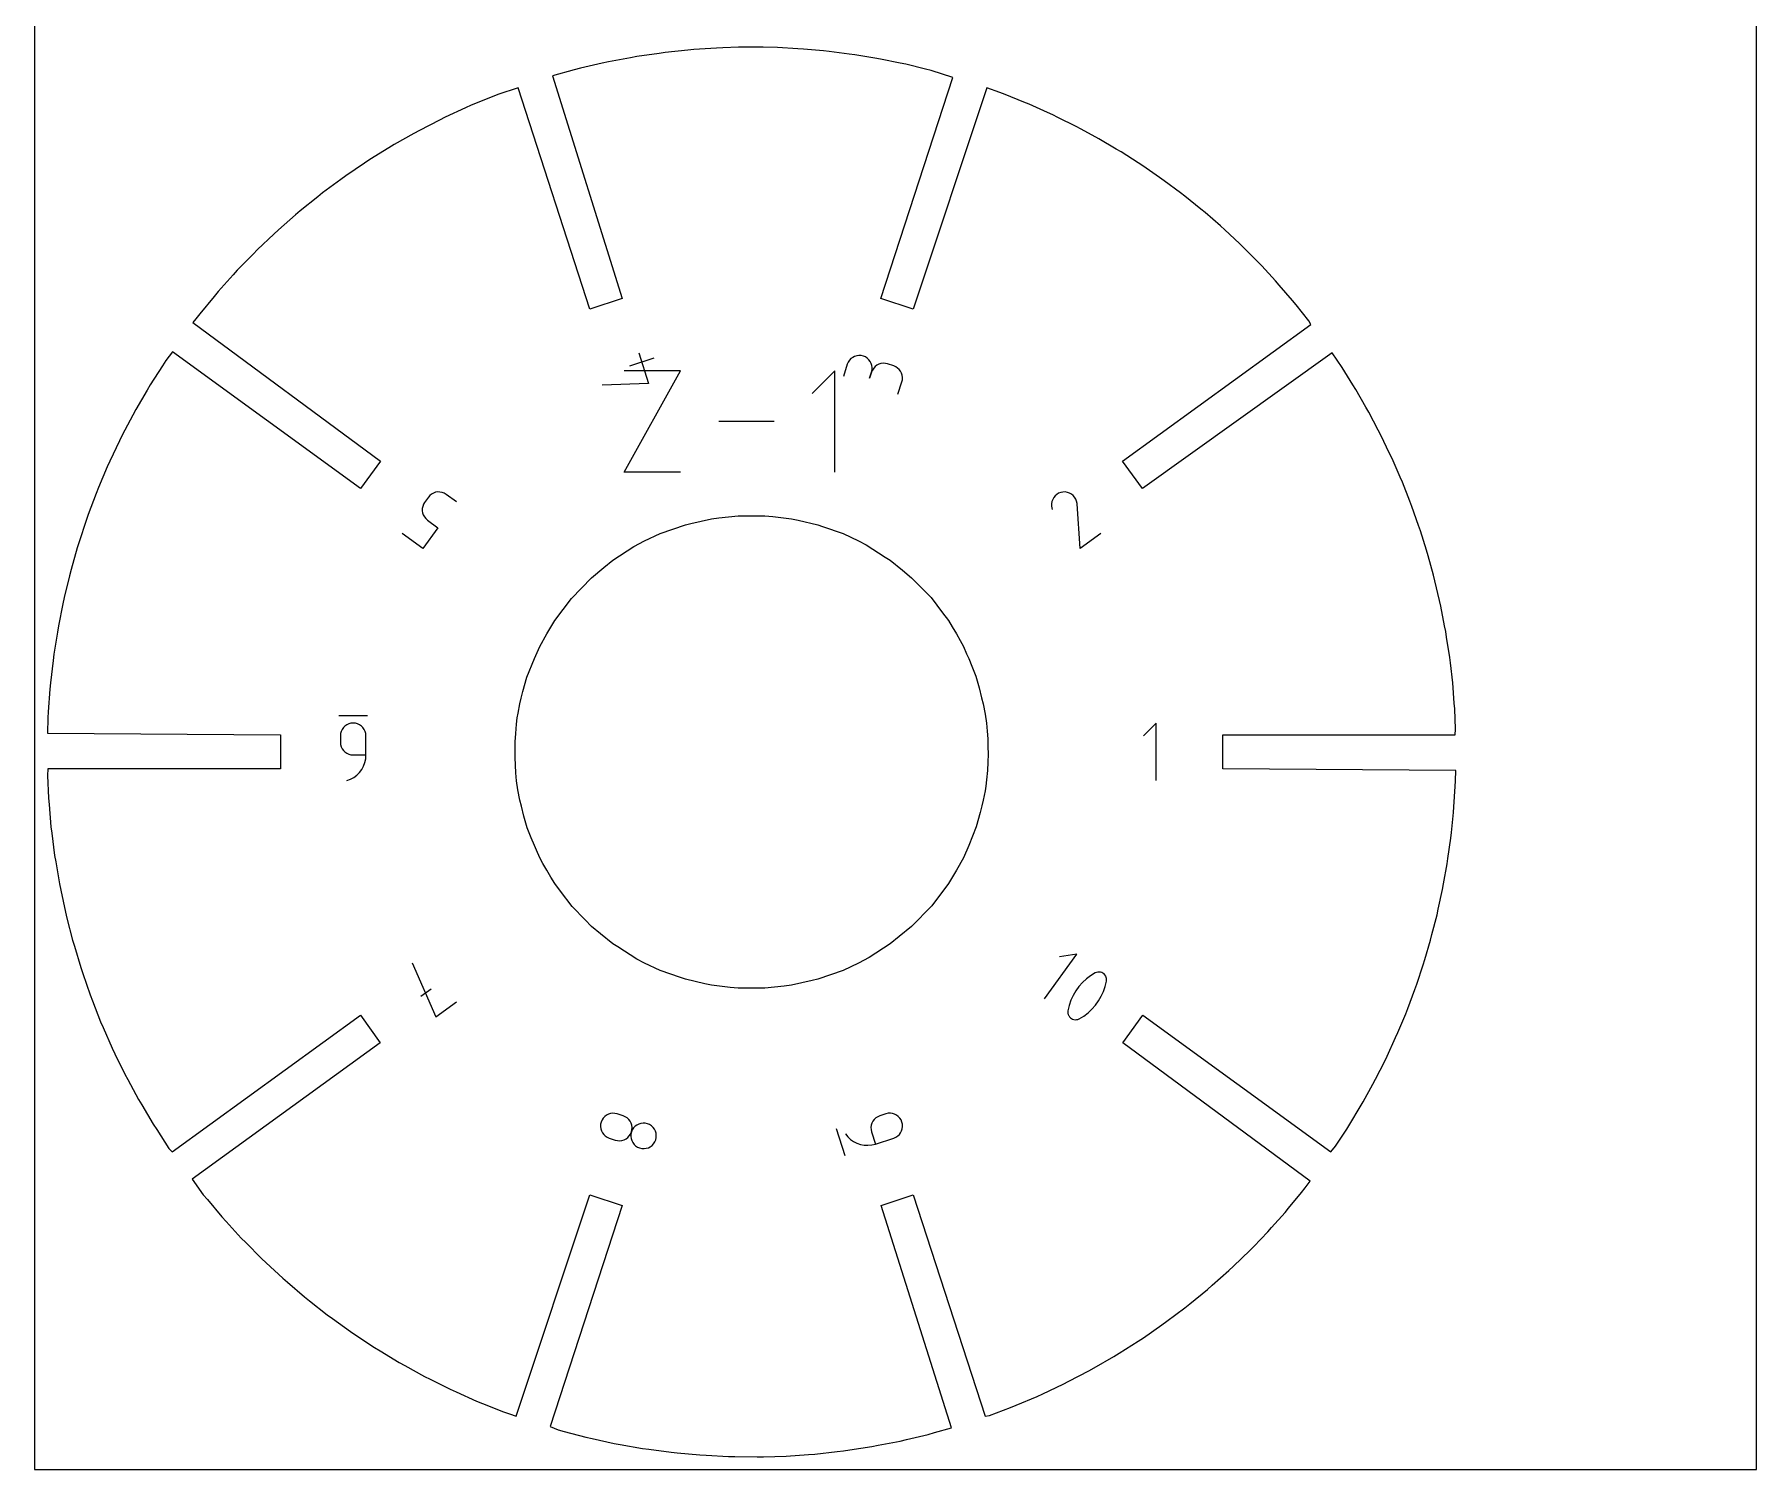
# Model space of a CAD drawing. Extents: x 0 to 8.5, y 0 to 30.
# Drawn here: x 0 to 8.5, y 0 to 7.08 of the extents above; entities that cross this region are included whole.
import ezdxf

# ---------------------------------------------------------------- set-up
doc = ezdxf.new("R2010")
doc.units = 0

msp = doc.modelspace()

# ---------------------------------------------------------------- linework, layer by layer
at = {"layer": 'annotation', "color": 1}
for p, q in [((3.057431, 5.482883), (2.937676, 5.443972)), ((2.982904, 5.508284), (3.03155, 5.358565)), ((4.012019, 5.452823), (3.992564, 5.392946)), ((4.016485, 5.463278), (4.012019, 5.452823)), ((4.022563, 5.472507), (4.016485, 5.463278)), ((4.030028, 5.480395), (4.022563, 5.472507)), ((4.038652, 5.486831), (4.030028, 5.480395)), ((4.048211, 5.491702), (4.038652, 5.486831)), ((4.058479, 5.494894), (4.048211, 5.491702)), ((4.069228, 5.496295), (4.058479, 5.494894)), ((4.080233, 5.495793), (4.069228, 5.496295)), ((4.091268, 5.493273), (4.080233, 5.495793)), ((4.101726, 5.488809), (4.091268, 5.493273)), ((4.091268, 5.493273), (4.091268, 5.493273)), ((4.110964, 5.482734), (4.101726, 5.488809)), ((4.118867, 5.475273), (4.110964, 5.482734)), ((4.125317, 5.466649), (4.118867, 5.475273)), ((4.130202, 5.457085), (4.125317, 5.466649)), ((4.133405, 5.446806), (4.130202, 5.457085)), ((4.134812, 5.436035), (4.133405, 5.446806)), ((4.149783, 5.441484), (4.142318, 5.433596)), ((4.158408, 5.44792), (4.149783, 5.441484)), ((4.167967, 5.452791), (4.158408, 5.44792)), ((4.178234, 5.455983), (4.167967, 5.452791)), ((4.188983, 5.457385), (4.178234, 5.455983)), ((4.199988, 5.456882), (4.188983, 5.457385)), ((4.211023, 5.454362), (4.199988, 5.456882)), ((4.241004, 5.444621), (4.211023, 5.454362)), ((4.211023, 5.454362), (4.211023, 5.454362)), ((4.251417, 5.440172), (4.241004, 5.444621)), ((4.260618, 5.434109), (4.251417, 5.440172)), ((3.03155, 5.358565), (2.802424, 5.350223)), ((2.91139, 4.919643), (3.189454, 5.420433)), ((3.189454, 5.420433), (2.91139, 5.420433)), ((3.950218, 5.420433), (3.838886, 5.30907)), ((3.950218, 4.919643), (3.950218, 5.420433)), ((4.131774, 5.413912), (4.122033, 5.383931)), ((4.122033, 5.383931), (4.131774, 5.413912)), ((4.131774, 5.413912), (4.134307, 5.424996)), ((4.13624, 5.424367), (4.131774, 5.413912)), ((4.131774, 5.413912), (4.131774, 5.413912)), ((4.134307, 5.424996), (4.134812, 5.436035)), ((4.142318, 5.433596), (4.13624, 5.424367)), ((4.268491, 5.426657), (4.260618, 5.434109)), ((4.261886, 5.305438), (4.281341, 5.365315)), ((4.274921, 5.41804), (4.268491, 5.426657)), ((4.27979, 5.408481), (4.274921, 5.41804)), ((4.282982, 5.398205), (4.27979, 5.408481)), ((4.281341, 5.365315), (4.283874, 5.376398)), ((4.281341, 5.365315), (4.281341, 5.365315)), ((4.284383, 5.387436), (4.282982, 5.398205)), ((4.283874, 5.376398), (4.284383, 5.387436)), ((3.651121, 5.170038), (3.377297, 5.170038)), ((3.189454, 4.919643), (2.91139, 4.919643)), ((1.920186, 4.761689), (1.916297, 4.751354)), ((1.926018, 4.771444), (1.920186, 4.761689)), ((1.944453, 4.796818), (1.926018, 4.771444)), ((1.926018, 4.771444), (1.926018, 4.771444)), ((1.951932, 4.805383), (1.944453, 4.796818)), ((1.960569, 4.812286), (1.951932, 4.805383)), ((1.970114, 4.817489), (1.960569, 4.812286)), ((1.980316, 4.820951), (1.970114, 4.817489)), ((1.990925, 4.822634), (1.980316, 4.820951)), ((2.001691, 4.8225), (1.990925, 4.822634)), ((2.012366, 4.82051), (2.001691, 4.8225)), ((2.022697, 4.816624), (2.012366, 4.82051)), ((2.032436, 4.810804), (2.022697, 4.816624)), ((2.083371, 4.773798), (2.032436, 4.810804)), ((2.032436, 4.810804), (2.032436, 4.810804)), ((5.022313, 4.77541), (5.02051, 4.7645)), ((5.02051, 4.7645), (5.02067, 4.753116)), ((5.025924, 4.785656), (5.022313, 4.77541)), ((5.031184, 4.795046), (5.025924, 4.785656)), ((5.037936, 4.80339), (5.031184, 4.795046)), ((5.046024, 4.810497), (5.037936, 4.80339)), ((5.055291, 4.816176), (5.046024, 4.810497)), ((5.065579, 4.820235), (5.055291, 4.816176)), ((5.076731, 4.822483), (5.065579, 4.820235)), ((5.088076, 4.822606), (5.076731, 4.822483)), ((5.076731, 4.822483), (5.076731, 4.822483)), ((5.098968, 4.820775), (5.088076, 4.822606)), ((5.109207, 4.817145), (5.098968, 4.820775)), ((5.118597, 4.811871), (5.109207, 4.817145)), ((5.126939, 4.805108), (5.118597, 4.811871)), ((5.134036, 4.797011), (5.126939, 4.805108)), ((5.139691, 4.787735), (5.134036, 4.797011)), ((5.143705, 4.777435), (5.139691, 4.787735)), ((5.145881, 4.766266), (5.143705, 4.777435)), ((5.145918, 4.766015), (5.145881, 4.766266)), ((5.145881, 4.766266), (5.145881, 4.766266)), ((5.145948, 4.765773), (5.145918, 4.766015)), ((5.145972, 4.76554), (5.145948, 4.765773)), ((5.145989, 4.765313), (5.145972, 4.76554)), ((5.146001, 4.76509), (5.145989, 4.765313)), ((5.145989, 4.764212), (5.146, 4.764433)), ((5.161957, 4.544283), (5.145989, 4.764212)), ((5.145989, 4.764212), (5.145989, 4.764212)), ((5.146, 4.764433), (5.146006, 4.764652)), ((5.146006, 4.76487), (5.146001, 4.76509)), ((5.146006, 4.764652), (5.146006, 4.76487)), ((1.91431, 4.740688), (1.914183, 4.729937)), ((1.914183, 4.729937), (1.915874, 4.719349)), ((1.916297, 4.751354), (1.91431, 4.740688)), ((1.915874, 4.719349), (1.919343, 4.709171)), ((1.919343, 4.709171), (1.924548, 4.699652)), ((1.924548, 4.699652), (1.931447, 4.691037)), ((1.931447, 4.691037), (1.939999, 4.683575)), ((1.939999, 4.683575), (1.990933, 4.646568)), ((5.02067, 4.753116), (5.023304, 4.735426)), ((1.916722, 4.544425), (1.814852, 4.618438)), ((1.990933, 4.646568), (1.916722, 4.544425)), ((5.263827, 4.618296), (5.161957, 4.544283)), ((1.644145, 3.71788), (1.502385, 3.71788)), ((1.525141, 3.660013), (1.518932, 3.651216)), ((1.532727, 3.667611), (1.525141, 3.660013)), ((1.541514, 3.673831), (1.532727, 3.667611)), ((1.551323, 3.678495), (1.541514, 3.673831)), ((1.561978, 3.681424), (1.551323, 3.678495)), ((1.573301, 3.68244), (1.561978, 3.681424)), ((1.584601, 3.681424), (1.573301, 3.68244)), ((1.573301, 3.68244), (1.573301, 3.68244)), ((1.595243, 3.678495), (1.584601, 3.681424)), ((1.605049, 3.673831), (1.595243, 3.678495)), ((1.613838, 3.667611), (1.605049, 3.673831)), ((1.621432, 3.660013), (1.613838, 3.667611)), ((1.62765, 3.651216), (1.621432, 3.660013)), ((5.537177, 3.68244), (5.474147, 3.619392)), ((5.537177, 3.39892), (5.537177, 3.68244)), ((1.511356, 3.630736), (1.510342, 3.61941)), ((1.510342, 3.61941), (1.510342, 3.588046)), ((1.510342, 3.588046), (1.510342, 3.588046)), ((1.510342, 3.588046), (1.511356, 3.576726)), ((1.514278, 3.641397), (1.511356, 3.630736)), ((1.511356, 3.576726), (1.514278, 3.566079)), ((1.518932, 3.651216), (1.514278, 3.641397)), ((1.632314, 3.641397), (1.62765, 3.651216)), ((1.635244, 3.630736), (1.632314, 3.641397)), ((1.63626, 3.61941), (1.635244, 3.630736)), ((1.63626, 3.525176), (1.63626, 3.61941)), ((1.63626, 3.61941), (1.63626, 3.61941)), ((1.514278, 3.566079), (1.518932, 3.556282)), ((1.518932, 3.556282), (1.525141, 3.547509)), ((1.525141, 3.547509), (1.532727, 3.539938)), ((1.532727, 3.539938), (1.541514, 3.533743)), ((1.541514, 3.533743), (1.551323, 3.529101)), ((1.551323, 3.529101), (1.561978, 3.526186)), ((1.561978, 3.526186), (1.573301, 3.525176)), ((1.573301, 3.525176), (1.63626, 3.525176)), ((1.624223, 3.470166), (1.630797, 3.4876)), ((1.630797, 3.4876), (1.634866, 3.506012)), ((1.634866, 3.506012), (1.63626, 3.525176)), ((1.541688, 3.39892), (1.559724, 3.405682)), ((1.559724, 3.405682), (1.576275, 3.414794)), ((1.576275, 3.414794), (1.59117, 3.426027)), ((1.59117, 3.426027), (1.60424, 3.439152)), ((1.60424, 3.439152), (1.615314, 3.453941)), ((1.615314, 3.453941), (1.624223, 3.470166)), ((1.541688, 3.39892), (1.541688, 3.39892)), ((1.865166, 2.499477), (1.980822, 2.233056)), ((4.984628, 2.322116), (5.144948, 2.542778)), ((5.144948, 2.542778), (5.060241, 2.529349)), ((5.155163, 2.382803), (5.139746, 2.361584)), ((5.172631, 2.402399), (5.155163, 2.382803)), ((5.192032, 2.420209), (5.172631, 2.402399)), ((5.213247, 2.436068), (5.192032, 2.420209)), ((5.236158, 2.449814), (5.213247, 2.436068)), ((5.242448, 2.452481), (5.236158, 2.449814)), ((5.236158, 2.449814), (5.236158, 2.449814)), ((5.248931, 2.453938), (5.242448, 2.452481)), ((5.25546, 2.454232), (5.248931, 2.453938)), ((5.261891, 2.453409), (5.25546, 2.454232)), ((5.268076, 2.451515), (5.261891, 2.453409)), ((5.273871, 2.448596), (5.268076, 2.451515)), ((5.279128, 2.444699), (5.273871, 2.448596)), ((5.27684, 2.358504), (5.285358, 2.383635)), ((5.283703, 2.439871), (5.279128, 2.444699)), ((5.287449, 2.434156), (5.283703, 2.439871)), ((5.285358, 2.383635), (5.29134, 2.409742)), ((5.288672, 2.431679), (5.287449, 2.434156)), ((5.287449, 2.434156), (5.287449, 2.434156)), ((5.289704, 2.429105), (5.288672, 2.431679)), ((5.29054, 2.42645), (5.289704, 2.429105)), ((5.29118, 2.423732), (5.29054, 2.42645)), ((5.29162, 2.420965), (5.29118, 2.423732)), ((5.29134, 2.409742), (5.291721, 2.412539)), ((5.29134, 2.409742), (5.29134, 2.409742)), ((5.291858, 2.418167), (5.29162, 2.420965)), ((5.291721, 2.412539), (5.291893, 2.415353)), ((5.291893, 2.415353), (5.291858, 2.418167)), ((1.906611, 2.335199), (1.957603, 2.372247)), ((1.980822, 2.233056), (2.082821, 2.307163)), ((5.11554, 2.314926), (5.106988, 2.289815)), ((5.126499, 2.338904), (5.11554, 2.314926)), ((5.139746, 2.361584), (5.126499, 2.338904)), ((5.23725, 2.290608), (5.252667, 2.311827)), ((5.252667, 2.311827), (5.265903, 2.334514)), ((5.265903, 2.334514), (5.27684, 2.358504)), ((5.100581, 2.260943), (5.100407, 2.258145)), ((5.100407, 2.258145), (5.10044, 2.25535)), ((5.10044, 2.25535), (5.100678, 2.252567)), ((5.100962, 2.263733), (5.100581, 2.260943)), ((5.100678, 2.252567), (5.101122, 2.249805)), ((5.106988, 2.289815), (5.100962, 2.263733)), ((5.100962, 2.263733), (5.100962, 2.263733)), ((5.101122, 2.249805), (5.10177, 2.247073)), ((5.10177, 2.247073), (5.10262, 2.244382)), ((5.10262, 2.244382), (5.103673, 2.241741)), ((5.103673, 2.241741), (5.104928, 2.239159)), ((5.104928, 2.239159), (5.104928, 2.239159)), ((5.104928, 2.239159), (5.108663, 2.233516)), ((5.108663, 2.233516), (5.113231, 2.228742)), ((5.113231, 2.228742), (5.118484, 2.224885)), ((5.118484, 2.224885), (5.124274, 2.221993)), ((5.124274, 2.221993), (5.130455, 2.220112)), ((5.130455, 2.220112), (5.13688, 2.219292)), ((5.13688, 2.219292), (5.143401, 2.219578)), ((5.143401, 2.219578), (5.149872, 2.221019)), ((5.149872, 2.221019), (5.156145, 2.223662)), ((5.156145, 2.223662), (5.179099, 2.237382)), ((5.156145, 2.223662), (5.156145, 2.223662)), ((5.179099, 2.237382), (5.200348, 2.253222)), ((5.200348, 2.253222), (5.21977, 2.271018)), ((5.21977, 2.271018), (5.23725, 2.290608)), ((2.794404, 1.703213), (2.793887, 1.692191)), ((2.796935, 1.714272), (2.794404, 1.703213)), ((2.801388, 1.724707), (2.796935, 1.714272)), ((2.796935, 1.714272), (2.796935, 1.714272)), ((2.807448, 1.733928), (2.801388, 1.724707)), ((2.814894, 1.741819), (2.807448, 1.733928)), ((2.823501, 1.748263), (2.814894, 1.741819)), ((2.833049, 1.753145), (2.823501, 1.748263)), ((2.843313, 1.756349), (2.833049, 1.753145)), ((2.854072, 1.757757), (2.843313, 1.756349)), ((2.865103, 1.757253), (2.854072, 1.757757)), ((2.876183, 1.754722), (2.865103, 1.757253)), ((2.876183, 1.754722), (2.876183, 1.754722)), ((2.906012, 1.74503), (2.876183, 1.754722)), ((2.916465, 1.740565), (2.906012, 1.74503)), ((2.925698, 1.734486), (2.916465, 1.740565)), ((2.933594, 1.727019), (2.925698, 1.734486)), ((2.940041, 1.718388), (2.933594, 1.727019)), ((2.944922, 1.708819), (2.940041, 1.718388)), ((2.948124, 1.698538), (2.944922, 1.708819)), ((2.982714, 1.704516), (2.973139, 1.699643)), ((2.993006, 1.707711), (2.982714, 1.704516)), ((3.003787, 1.709111), (2.993006, 1.707711)), ((3.014834, 1.708603), (3.003787, 1.709111)), ((3.02592, 1.706069), (3.014834, 1.708603)), ((3.036327, 1.701619), (3.02592, 1.706069)), ((3.02592, 1.706069), (3.02592, 1.706069)), ((3.045524, 1.695552), (3.036327, 1.701619)), ((4.133545, 1.708921), (4.130345, 1.69864)), ((4.138424, 1.718491), (4.133545, 1.708921)), ((4.14487, 1.727124), (4.138424, 1.718491)), ((4.152767, 1.734593), (4.14487, 1.727124)), ((4.162001, 1.740674), (4.152767, 1.734593)), ((4.172458, 1.745141), (4.162001, 1.740674)), ((4.202439, 1.754882), (4.172458, 1.745141)), ((4.172458, 1.745141), (4.172458, 1.745141)), ((4.213525, 1.757416), (4.202439, 1.754882)), ((4.224572, 1.757924), (4.213525, 1.757416)), ((4.235353, 1.756523), (4.224572, 1.757924)), ((4.245645, 1.753329), (4.235353, 1.756523)), ((4.25522, 1.748456), (4.245645, 1.753329)), ((4.263854, 1.74202), (4.25522, 1.748456)), ((4.271322, 1.734136), (4.263854, 1.74202)), ((4.277398, 1.72492), (4.271322, 1.734136)), ((4.281857, 1.714488), (4.277398, 1.72492)), ((4.284389, 1.703404), (4.281857, 1.714488)), ((4.281857, 1.714488), (4.281857, 1.714488)), ((4.284894, 1.692365), (4.284389, 1.703404)), ((2.793887, 1.692191), (2.795272, 1.681431)), ((2.795272, 1.681431), (2.798448, 1.671157)), ((2.798448, 1.671157), (2.803302, 1.661596)), ((2.803302, 1.661596), (2.809724, 1.652971)), ((2.809724, 1.652971), (2.8176, 1.645508)), ((2.8176, 1.645508), (2.826821, 1.639431)), ((2.826821, 1.639431), (2.837273, 1.634966)), ((2.837273, 1.634966), (2.867102, 1.625274)), ((2.867102, 1.625274), (2.867102, 1.625274)), ((2.867102, 1.625274), (2.878187, 1.622741)), ((2.878187, 1.622741), (2.889231, 1.622231)), ((2.889231, 1.622231), (2.90001, 1.623631)), ((2.90001, 1.623631), (2.910298, 1.626825)), ((2.910298, 1.626825), (2.91987, 1.631697)), ((2.91987, 1.631697), (2.928502, 1.638133)), ((2.928502, 1.638133), (2.935967, 1.646019)), ((2.935967, 1.646019), (2.942043, 1.655237)), ((2.942043, 1.655237), (2.946502, 1.665675)), ((2.943977, 1.654614), (2.943476, 1.643586)), ((2.943476, 1.643586), (2.944883, 1.632819)), ((2.946502, 1.665675), (2.943977, 1.654614)), ((2.944883, 1.632819), (2.948086, 1.622537)), ((2.946502, 1.665675), (2.949029, 1.67674)), ((2.950961, 1.676107), (2.946502, 1.665675)), ((2.946502, 1.665675), (2.946502, 1.665675)), ((2.946502, 1.665675), (2.946502, 1.665675)), ((2.948086, 1.622537), (2.952968, 1.612966)), ((2.949531, 1.68777), (2.948124, 1.698538)), ((2.949029, 1.67674), (2.949531, 1.68777)), ((2.957037, 1.685323), (2.950961, 1.676107)), ((2.964505, 1.693207), (2.957037, 1.685323)), ((2.973139, 1.699643), (2.964505, 1.693207)), ((3.053395, 1.688093), (3.045524, 1.695552)), ((3.059822, 1.679468), (3.053395, 1.688093)), ((3.055722, 1.607108), (3.061797, 1.616327)), ((3.064691, 1.669904), (3.059822, 1.679468)), ((3.061797, 1.616327), (3.066257, 1.626764)), ((3.067885, 1.659625), (3.064691, 1.669904)), ((3.066257, 1.626764), (3.068784, 1.637829)), ((3.066257, 1.626764), (3.066257, 1.626764)), ((3.069288, 1.648858), (3.067885, 1.659625)), ((3.068784, 1.637829), (3.069288, 1.648858)), ((3.956621, 1.683284), (4.000427, 1.548462)), ((4.002477, 1.656839), (4.002477, 1.656839)), ((4.002477, 1.656839), (4.014422, 1.641789)), ((4.014422, 1.641789), (4.028154, 1.628875)), ((4.028154, 1.628875), (4.0434, 1.618187)), ((4.0434, 1.618187), (4.059889, 1.609816)), ((4.130345, 1.69864), (4.12894, 1.687873)), ((4.12894, 1.687873), (4.129443, 1.676847)), ((4.129443, 1.676847), (4.131968, 1.665786)), ((4.131968, 1.665786), (4.151424, 1.605908)), ((4.151424, 1.605908), (4.24135, 1.635127)), ((4.24135, 1.635127), (4.251809, 1.639591)), ((4.24135, 1.635127), (4.24135, 1.635127)), ((4.251809, 1.639591), (4.261047, 1.645666)), ((4.261047, 1.645666), (4.268949, 1.653127)), ((4.268949, 1.653127), (4.2754, 1.661751)), ((4.2754, 1.661751), (4.280285, 1.671315)), ((4.280285, 1.671315), (4.283488, 1.681594)), ((4.283488, 1.681594), (4.284894, 1.692365)), ((2.952968, 1.612966), (2.959416, 1.604333)), ((2.959416, 1.604333), (2.967315, 1.596862)), ((2.967315, 1.596862), (2.976551, 1.590781)), ((2.976551, 1.590781), (2.987009, 1.586314)), ((2.987009, 1.586314), (2.987009, 1.586314)), ((2.987009, 1.586314), (2.998044, 1.583797)), ((2.998044, 1.583797), (3.009051, 1.583299)), ((3.009051, 1.583299), (3.019803, 1.584708)), ((3.019803, 1.584708), (3.030072, 1.587907)), ((3.030072, 1.587907), (3.039633, 1.592784)), ((3.039633, 1.592784), (3.048259, 1.599222)), ((3.048259, 1.599222), (3.055722, 1.607108)), ((4.059889, 1.609816), (4.077347, 1.603853)), ((4.077347, 1.603853), (4.095502, 1.60039)), ((4.095502, 1.60039), (4.114081, 1.599518)), ((4.114081, 1.599518), (4.132813, 1.601327)), ((4.132813, 1.601327), (4.151424, 1.605908))]:
    msp.add_line(p, q, dxfattribs=at)
at = {"layer": 'boundary', "color": 5}
for p, q in [((2.972983, 6.970739), (2.942274, 6.965022)), ((3.082848, 6.986577), (2.972983, 6.970739)), ((3.113765, 6.991034), (3.082848, 6.986577)), ((3.224186, 7.002366), (3.113765, 6.991034)), ((3.255259, 7.005555), (3.224186, 7.002366)), ((3.366051, 7.012362), (3.255259, 7.005555)), ((3.397228, 7.014277), (3.366051, 7.012362)), ((3.475645, 7.016452), (3.397228, 7.014277)), ((3.539436, 7.017224), (3.475645, 7.016452)), ((3.59685, 7.0167), (3.539436, 7.017224)), ((3.667429, 7.014829), (3.59685, 7.0167)), ((3.767179, 7.009315), (3.667429, 7.014829)), ((3.795249, 7.007764), (3.767179, 7.009315)), ((3.894729, 6.998582), (3.795249, 7.007764)), ((3.922722, 6.995998), (3.894729, 6.998582)), ((4.021797, 6.983161), (3.922722, 6.995998)), ((4.049676, 6.979548), (4.021797, 6.983161)), ((4.148211, 6.963073), (4.049676, 6.979548)), ((2.664358, 6.904765), (2.557257, 6.875597)), ((2.694496, 6.912972), (2.664358, 6.904765)), ((2.8027, 6.937736), (2.694496, 6.912972)), ((2.833149, 6.944704), (2.8027, 6.937736)), ((2.942274, 6.965022), (2.833149, 6.944704)), ((4.175939, 6.958437), (4.148211, 6.963073)), ((4.2738, 6.938346), (4.175939, 6.958437)), ((4.301339, 6.932692), (4.2738, 6.938346)), ((4.398394, 6.909013), (4.301339, 6.932692)), ((4.425706, 6.90235), (4.398394, 6.909013)), ((4.532707, 6.86819), (4.425706, 6.90235)), ((2.387229, 6.816273), (2.287936, 6.784175)), ((2.741771, 5.725105), (2.387229, 6.816273)), ((2.557257, 6.875597), (2.900787, 5.776773)), ((4.178092, 5.776796), (4.532707, 6.86819)), ((4.701168, 6.816917), (4.337108, 5.725128)), ((4.764524, 6.793808), (4.701168, 6.816917)), ((2.127906, 6.717274), (2.026987, 6.671049)), ((2.156305, 6.730281), (2.127906, 6.717274)), ((2.259029, 6.77234), (2.156305, 6.730281)), ((2.287936, 6.784175), (2.259029, 6.77234)), ((4.790935, 6.784175), (4.764524, 6.793808)), ((4.883466, 6.746511), (4.790935, 6.784175)), ((4.909504, 6.735912), (4.883466, 6.746511)), ((5.000586, 6.694868), (4.909504, 6.735912)), ((1.999144, 6.656891), (1.9002, 6.606579)), ((2.026987, 6.671049), (1.999144, 6.656891)), ((5.026216, 6.683318), (5.000586, 6.694868)), ((5.051466, 6.670801), (5.026216, 6.683318)), ((5.14121, 6.62631), (5.051466, 6.670801)), ((1.872959, 6.591294), (1.776156, 6.536977)), ((1.9002, 6.606579), (1.872959, 6.591294)), ((5.16586, 6.612938), (5.14121, 6.62631)), ((5.25344, 6.565426), (5.16586, 6.612938)), ((5.339443, 6.514593), (5.25344, 6.565426)), ((1.655061, 6.462361), (1.629161, 6.444901)), ((1.749563, 6.520591), (1.655061, 6.462361)), ((1.776156, 6.536977), (1.749563, 6.520591)), ((5.363644, 6.500288), (5.339443, 6.514593)), ((5.447718, 6.446324), (5.363644, 6.500288)), ((1.53712, 6.382855), (1.511955, 6.364351)), ((1.629161, 6.444901), (1.53712, 6.382855)), ((5.471376, 6.431138), (5.447718, 6.446324)), ((5.553406, 6.374116), (5.471376, 6.431138)), ((1.422528, 6.298593), (1.398141, 6.279074)), ((1.511955, 6.364351), (1.422528, 6.298593)), ((5.57649, 6.358069), (5.553406, 6.374116)), ((5.656365, 6.298066), (5.57649, 6.358069)), ((5.678843, 6.281181), (5.656365, 6.298066)), ((1.311478, 6.209714), (1.287909, 6.189215)), ((1.398141, 6.279074), (1.311478, 6.209714)), ((5.756456, 6.218279), (5.678843, 6.281181)), ((5.778296, 6.200578), (5.756456, 6.218279)), ((1.287909, 6.189215), (1.204156, 6.116369)), ((5.853541, 6.134862), (5.778296, 6.200578)), ((5.874715, 6.116369), (5.853541, 6.134862)), ((1.181445, 6.094923), (1.100741, 6.018713)), ((1.204156, 6.116369), (1.181445, 6.094923)), ((5.947491, 6.047927), (5.874715, 6.116369)), ((5.96797, 6.028668), (5.947491, 6.047927)), ((1.078926, 5.996356), (1.001405, 5.916909)), ((1.100741, 6.018713), (1.078926, 5.996356)), ((6.038177, 5.957594), (5.96797, 6.028668)), ((6.057933, 5.937594), (6.038177, 5.957594)), ((0.980523, 5.893679), (0.906317, 5.811129)), ((1.001405, 5.916909), (0.980523, 5.893679)), ((6.125477, 5.863984), (6.057933, 5.937594)), ((0.886402, 5.787064), (0.815633, 5.701548)), ((0.906317, 5.811129), (0.886402, 5.787064)), ((6.144483, 5.84327), (6.125477, 5.863984)), ((6.209272, 5.767224), (6.144483, 5.84327)), ((0.815633, 5.701548), (0.79672, 5.676689)), ((2.900787, 5.776773), (2.741771, 5.725105)), ((4.337108, 5.725128), (4.178092, 5.776796)), ((6.227503, 5.745825), (6.209272, 5.767224)), ((6.289448, 5.667446), (6.227503, 5.745825)), ((0.79672, 5.676689), (0.782499, 5.657999)), ((0.782499, 5.657999), (1.707461, 4.975023)), ((5.371217, 4.974882), (6.299206, 5.649106)), ((6.299206, 5.649106), (6.289448, 5.667446)), ((0.631263, 5.445404), (0.571495, 5.351868)), ((0.648082, 5.471725), (0.631263, 5.445404)), ((0.681651, 5.513647), (0.648082, 5.471725)), ((1.609183, 4.839755), (0.681651, 5.513647)), ((6.405248, 5.508528), (5.469495, 4.839615)), ((6.454279, 5.436098), (6.405248, 5.508528)), ((6.507208, 5.351369), (6.454279, 5.436098)), ((0.555766, 5.324881), (0.499873, 5.228979)), ((0.571495, 5.351868), (0.555766, 5.324881)), ((6.522102, 5.327526), (6.507208, 5.351369)), ((6.571876, 5.240906), (6.522102, 5.327526)), ((0.485261, 5.201371), (0.433336, 5.103264)), ((0.499873, 5.228979), (0.485261, 5.201371)), ((6.585883, 5.216531), (6.571876, 5.240906)), ((6.632435, 5.128138), (6.585883, 5.216531)), ((0.433336, 5.103264), (0.419866, 5.075082)), ((6.645535, 5.103264), (6.632435, 5.128138)), ((6.688802, 5.013217), (6.645535, 5.103264)), ((0.419866, 5.075082), (0.371997, 4.974933)), ((0.35969, 4.946223), (0.315956, 4.8442)), ((0.371997, 4.974933), (0.35969, 4.946223)), ((1.707461, 4.975023), (1.609183, 4.839755)), ((5.469495, 4.839615), (5.371217, 4.974882)), ((6.700977, 4.987877), (6.688802, 5.013217)), ((6.740901, 4.896299), (6.700977, 4.987877)), ((6.752135, 4.870528), (6.740901, 4.896299)), ((6.788661, 4.777543), (6.752135, 4.870528)), ((0.304834, 4.815012), (0.265309, 4.711286)), ((0.315956, 4.8442), (0.304834, 4.815012)), ((6.798939, 4.751376), (6.788661, 4.777543)), ((0.25539, 4.681667), (0.22014, 4.576411)), ((0.265309, 4.711286), (0.25539, 4.681667)), ((6.832018, 4.657109), (6.798939, 4.751376)), ((6.841326, 4.630582), (6.832018, 4.657109)), ((6.870912, 4.535161), (6.841326, 4.630582)), ((0.21144, 4.546411), (0.180524, 4.439802)), ((0.22014, 4.576411), (0.21144, 4.546411)), ((6.879238, 4.508309), (6.870912, 4.535161)), ((6.905292, 4.411864), (6.879238, 4.508309)), ((0.180524, 4.439802), (0.173058, 4.409472)), ((0.173058, 4.409472), (0.146528, 4.301688)), ((6.912623, 4.384724), (6.905292, 4.411864)), ((6.93511, 4.287385), (6.912623, 4.384724)), ((0.140309, 4.271077), (0.118209, 4.162298)), ((0.146528, 4.301688), (0.140309, 4.271077)), ((6.941437, 4.259994), (6.93511, 4.287385)), ((6.960326, 4.161893), (6.941437, 4.259994)), ((0.113246, 4.131459), (0.095613, 4.021867)), ((0.118209, 4.162298), (0.113246, 4.131459)), ((6.965641, 4.134288), (6.960326, 4.161893)), ((6.969965, 4.106298), (6.965641, 4.134288)), ((6.985336, 4.006782), (6.969965, 4.106298)), ((0.095613, 4.021867), (0.091916, 3.990851)), ((6.988578, 3.979067), (6.985336, 4.006782)), ((0.091916, 3.990851), (0.078779, 3.88063)), ((7.000092, 3.88063), (6.988578, 3.979067)), ((0.076354, 3.849488), (0.067735, 3.738822)), ((0.078779, 3.88063), (0.076354, 3.849488)), ((7.008053, 3.781045), (7.000092, 3.88063)), ((7.010293, 3.753021), (7.008053, 3.781045)), ((7.014582, 3.653211), (7.010293, 3.753021)), ((0.066585, 3.707607), (0.063843, 3.63314)), ((0.067735, 3.738822), (0.066585, 3.707607)), ((0.063843, 3.63314), (1.213865, 3.62428)), ((1.213865, 3.62428), (1.213865, 3.45708)), ((5.865088, 3.45708), (5.865088, 3.62428)), ((5.865088, 3.62428), (7.012085, 3.62428)), ((7.012085, 3.62428), (7.014582, 3.653211)), ((0.066722, 3.45708), (0.064487, 3.423241)), ((0.064487, 3.423241), (0.06948, 3.312352)), ((1.213865, 3.45708), (0.066722, 3.45708)), ((7.015074, 3.44822), (5.865088, 3.45708)), ((7.01351, 3.397256), (7.015074, 3.44822)), ((7.00591, 3.269482), (7.012648, 3.369157)), ((7.012648, 3.369157), (7.01351, 3.397256)), ((0.06948, 3.312352), (0.07216, 3.281231)), ((0.07216, 3.281231), (0.081683, 3.170639)), ((6.993612, 3.142074), (7.004014, 3.241433)), ((7.004014, 3.241433), (7.00591, 3.269482)), ((0.081683, 3.170639), (0.085634, 3.139654)), ((0.085634, 3.139654), (0.099672, 3.029544)), ((6.976633, 3.015204), (6.990685, 3.114114)), ((6.990685, 3.114114), (6.993612, 3.142074)), ((0.099672, 3.029544), (0.104886, 2.998746)), ((0.104886, 2.998746), (0.123416, 2.889303)), ((6.954996, 2.889046), (6.972679, 2.987371)), ((6.972679, 2.987371), (6.976633, 3.015204)), ((0.123416, 2.889303), (0.129885, 2.858744)), ((0.129885, 2.858744), (0.152875, 2.750149)), ((6.928729, 2.76377), (6.95002, 2.861377)), ((6.95002, 2.861377), (6.954996, 2.889046)), ((0.152875, 2.750149), (0.160588, 2.719881)), ((6.89787, 2.639545), (6.922738, 2.736303)), ((6.922738, 2.736303), (6.928729, 2.76377)), ((0.160588, 2.719881), (0.188, 2.612317)), ((6.890872, 2.612317), (6.89787, 2.639545)), ((0.188, 2.612317), (0.196945, 2.58239)), ((0.196945, 2.58239), (0.228732, 2.476037)), ((6.862459, 2.516541), (6.890872, 2.612317)), ((0.228732, 2.476037), (0.238893, 2.4465)), ((6.822544, 2.394923), (6.854463, 2.489589)), ((6.854463, 2.489589), (6.862459, 2.516541)), ((0.238893, 2.4465), (0.275003, 2.341537)), ((6.813562, 2.368284), (6.822544, 2.394923)), ((0.275003, 2.341537), (0.286364, 2.31244)), ((0.286364, 2.31244), (0.326736, 2.209041)), ((6.77818, 2.274856), (6.813562, 2.368284)), ((0.680544, 1.566909), (1.608562, 2.241153)), ((1.608562, 2.241153), (1.706839, 2.105886)), ((5.372061, 2.105865), (5.470338, 2.241132)), ((5.470338, 2.241132), (6.398538, 1.566756)), ((6.729427, 2.156504), (6.768224, 2.248566)), ((6.768224, 2.248566), (6.77818, 2.274856)), ((0.326736, 2.209041), (0.339277, 2.180433)), ((0.339277, 2.180433), (0.383844, 2.078772)), ((6.676351, 2.040027), (6.71851, 2.130598)), ((6.71851, 2.130598), (6.729427, 2.156504)), ((0.383844, 2.078772), (0.397544, 2.050701)), ((0.397544, 2.050701), (0.446231, 1.950947)), ((1.706839, 2.105886), (0.779137, 1.43187)), ((6.29734, 1.422658), (5.372061, 2.105865)), ((6.664487, 2.01454), (6.676351, 2.040027)), ((6.619023, 1.925582), (6.664487, 2.01454)), ((0.446231, 1.950947), (0.461068, 1.923459)), ((0.461068, 1.923459), (0.513794, 1.82578)), ((6.557522, 1.813325), (6.60623, 1.900549)), ((6.60623, 1.900549), (6.619023, 1.925582)), ((0.513794, 1.82578), (0.529743, 1.798923)), ((0.529743, 1.798923), (0.586419, 1.703481)), ((6.491931, 1.703407), (6.543816, 1.78878)), ((6.543816, 1.78878), (6.557522, 1.813325)), ((0.586419, 1.703481), (0.603453, 1.677298)), ((6.47733, 1.679383), (6.491931, 1.703407)), ((0.603453, 1.677298), (0.663985, 1.584254)), ((6.422338, 1.595978), (6.47733, 1.679383)), ((0.663985, 1.584254), (0.680544, 1.566909)), ((6.398538, 1.566756), (6.422338, 1.595978)), ((0.779137, 1.43187), (0.83341, 1.35581)), ((6.190522, 1.290062), (6.254372, 1.366898)), ((6.254372, 1.366898), (6.271532, 1.389166)), ((6.271532, 1.389166), (6.29734, 1.422658)), ((0.83341, 1.35581), (0.853521, 1.331909)), ((0.853521, 1.331909), (0.924987, 1.246975)), ((2.377268, 0.263102), (2.741185, 1.354453)), ((2.900202, 1.302786), (2.545681, 0.211682)), ((2.741185, 1.354453), (2.900202, 1.302786)), ((4.178604, 1.302987), (4.337621, 1.354655)), ((4.525837, 0.205643), (4.178604, 1.302987)), ((4.337621, 1.354655), (4.692259, 0.263188)), ((6.172555, 1.268441), (6.190522, 1.290062)), ((0.924987, 1.246975), (0.946058, 1.223916)), ((0.946058, 1.223916), (1.020938, 1.141975)), ((6.087169, 1.173062), (6.10592, 1.194008)), ((6.10592, 1.194008), (6.172555, 1.268441)), ((1.020938, 1.141975), (1.042935, 1.119798)), ((1.042935, 1.119798), (1.121102, 1.040988)), ((6.017839, 1.101132), (6.087169, 1.173062)), ((1.121102, 1.040988), (1.143988, 1.019729)), ((5.918251, 1.004023), (5.99833, 1.080891)), ((5.99833, 1.080891), (6.017839, 1.101132)), ((1.143988, 1.019729), (1.225313, 0.944181)), ((1.225313, 0.944181), (1.249049, 0.923876)), ((5.812562, 0.908863), (5.895717, 0.982392)), ((5.895717, 0.982392), (5.918251, 1.004023)), ((1.249049, 0.923876), (1.333395, 0.851717)), ((1.333395, 0.851717), (1.357941, 0.832399)), ((5.703069, 0.818105), (5.789162, 0.888172)), ((5.789162, 0.888172), (5.812562, 0.908863)), ((1.357941, 0.832399), (1.445169, 0.76375)), ((5.589957, 0.7319), (5.678843, 0.798388)), ((5.678843, 0.798388), (5.703069, 0.818105)), ((1.445169, 0.76375), (1.470484, 0.745452)), ((1.470484, 0.745452), (1.560446, 0.680428)), ((1.560446, 0.680428), (1.586489, 0.663181)), ((5.473414, 0.650394), (5.564944, 0.713191)), ((5.564944, 0.713191), (5.589957, 0.7319)), ((1.586489, 0.663181), (1.679034, 0.60189)), ((1.679034, 0.60189), (1.70576, 0.585722)), ((5.353635, 0.573721), (5.447657, 0.632722)), ((5.447657, 0.632722), (5.473414, 0.650394)), ((1.70576, 0.585722), (1.800735, 0.528267)), ((1.800735, 0.528267), (1.8281, 0.513205)), ((1.8281, 0.513205), (1.925345, 0.459682)), ((5.230821, 0.502011), (5.327177, 0.557118)), ((5.327177, 0.557118), (5.353635, 0.573721)), ((1.925345, 0.459682), (1.953303, 0.445753)), ((1.953303, 0.445753), (2.052655, 0.396251)), ((5.077451, 0.420998), (5.105177, 0.435384)), ((5.105177, 0.435384), (5.203706, 0.486504)), ((5.203706, 0.486504), (5.230821, 0.502011)), ((2.052655, 0.396251), (2.081159, 0.383476)), ((2.081159, 0.383476), (2.182453, 0.338079)), ((4.846245, 0.317813), (4.948622, 0.360711)), ((4.948622, 0.360711), (4.976914, 0.37395)), ((4.976914, 0.37395), (5.077451, 0.420998)), ((2.182453, 0.338079), (2.211456, 0.326481)), ((2.211456, 0.326481), (2.314521, 0.285264)), ((2.314521, 0.285264), (2.343974, 0.274862)), ((2.343974, 0.274862), (2.377268, 0.263102)), ((4.692259, 0.263188), (4.71339, 0.267067)), ((4.71339, 0.267067), (4.817436, 0.305742)), ((4.817436, 0.305742), (4.846245, 0.317813)), ((2.545681, 0.211682), (2.584581, 0.196048)), ((2.584581, 0.196048), (2.614785, 0.188087)), ((2.614785, 0.188087), (2.722121, 0.159797)), ((4.303946, 0.147974), (4.411943, 0.173622)), ((4.411943, 0.173622), (4.442013, 0.182077)), ((4.442013, 0.182077), (4.525837, 0.205643)), ((2.722121, 0.159797), (2.752626, 0.153078)), ((2.752626, 0.153078), (2.861028, 0.129201)), ((2.861028, 0.129201), (2.891782, 0.123735)), ((2.891782, 0.123735), (3.001071, 0.104311)), ((3.001071, 0.104311), (3.032023, 0.100107)), ((3.032023, 0.100107), (3.142014, 0.085168)), ((3.142014, 0.085168), (3.173112, 0.082234)), ((3.851291, 0.076395), (3.962143, 0.088678)), ((3.962143, 0.088678), (3.993328, 0.092133)), ((3.993328, 0.092133), (4.024206, 0.096843)), ((4.024206, 0.096843), (4.133939, 0.113579)), ((4.133939, 0.113579), (4.164599, 0.119547)), ((4.164599, 0.119547), (4.273555, 0.140757)), ((4.273555, 0.140757), (4.303946, 0.147974)), ((3.173112, 0.082234), (3.283622, 0.071806)), ((3.283622, 0.071806), (3.314814, 0.070145)), ((3.314814, 0.070145), (3.425658, 0.064245)), ((3.425658, 0.064245), (3.456892, 0.063862)), ((3.456892, 0.063862), (3.567885, 0.0625)), ((3.567885, 0.0625), (3.599108, 0.063394)), ((3.599108, 0.063394), (3.710064, 0.066572)), ((3.710064, 0.066572), (3.820269, 0.074238)), ((3.820269, 0.074238), (3.851291, 0.076395))]:
    msp.add_line(p, q, dxfattribs=at)
at = {"layer": 'frame', "color": 5}
for p, q in [((0, 30), (0, 0)), ((8.5, 0), (8.5, 30)), ((0, 0), (8.5, 0))]:
    msp.add_line(p, q, dxfattribs=at)
at = {"layer": 'hole', "color": 5}
for p, q in [((3.240298, 4.667273), (3.341993, 4.690471)), ((3.341993, 4.690471), (3.378202, 4.694552)), ((3.378202, 4.694552), (3.473363, 4.705277)), ((3.473363, 4.705277), (3.513221, 4.705277)), ((3.513221, 4.705277), (3.605508, 4.705277)), ((3.605508, 4.705277), (3.644198, 4.700916)), ((3.644198, 4.700916), (3.736879, 4.690471)), ((3.736879, 4.690471), (3.769972, 4.682922)), ((3.769972, 4.682922), (3.865934, 4.661032)), ((3.011598, 4.580815), (3.087709, 4.617306)), ((3.087709, 4.617306), (3.212937, 4.661032)), ((3.212937, 4.661032), (3.240298, 4.667273)), ((3.865934, 4.661032), (3.889425, 4.65283)), ((3.889425, 4.65283), (3.991162, 4.617306)), ((3.991162, 4.617306), (4.067273, 4.580815)), ((2.854548, 4.485794), (2.958599, 4.553087)), ((2.958599, 4.553087), (3.011598, 4.580815)), ((4.067273, 4.580815), (4.105201, 4.561954)), ((4.105201, 4.561954), (4.199778, 4.501668)), ((2.749348, 4.399836), (2.810898, 4.450128)), ((2.810898, 4.450128), (2.854548, 4.485794)), ((4.199778, 4.501668), (4.224323, 4.485794)), ((4.224323, 4.485794), (4.285039, 4.436183)), ((4.285039, 4.436183), (4.329523, 4.399836)), ((2.650087, 4.297948), (2.749348, 4.399836)), ((4.329523, 4.399836), (4.360673, 4.368119)), ((4.360673, 4.368119), (4.42546, 4.302155)), ((2.567863, 4.188544), (2.650087, 4.297948)), ((4.42546, 4.302155), (4.482641, 4.226288)), ((2.528397, 4.122759), (2.567863, 4.188544)), ((4.482641, 4.226288), (4.511009, 4.188544)), ((4.511009, 4.188544), (4.530098, 4.156724)), ((2.493704, 4.06103), (2.528397, 4.122759)), ((4.530098, 4.156724), (4.550474, 4.122759)), ((4.550474, 4.122759), (4.569208, 4.089426)), ((4.569208, 4.089426), (4.585167, 4.06103)), ((2.430356, 3.908264), (2.467415, 4.001207)), ((2.467415, 4.001207), (2.493704, 4.06103)), ((4.585167, 4.06103), (4.6011, 4.024773)), ((4.6011, 4.024773), (4.611456, 4.001207)), ((4.611456, 4.001207), (4.62654, 3.963932)), ((4.62654, 3.963932), (4.647065, 3.913212)), ((4.647065, 3.913212), (4.662946, 3.855675)), ((2.40319, 3.805383), (2.411, 3.837726)), ((2.411, 3.837726), (2.430356, 3.908264)), ((4.662946, 3.855675), (4.675294, 3.806988)), ((2.38686, 3.730832), (2.396483, 3.777608)), ((2.396483, 3.777608), (2.40319, 3.805383)), ((4.675294, 3.806988), (4.682389, 3.777608)), ((4.682389, 3.777608), (4.693057, 3.725748)), ((2.3754, 3.630933), (2.379255, 3.676398)), ((2.379255, 3.676398), (2.382895, 3.708324)), ((2.382895, 3.708324), (2.38686, 3.730832)), ((4.693057, 3.725748), (4.699029, 3.682178)), ((4.699029, 3.682178), (4.702608, 3.642696)), ((2.372232, 3.550234), (2.37315, 3.589367)), ((2.37315, 3.589367), (2.3754, 3.630933)), ((4.702608, 3.642696), (4.705042, 3.60466)), ((4.705042, 3.60466), (4.706388, 3.567169)), ((2.372483, 3.512401), (2.372232, 3.550234)), ((2.373829, 3.474909), (2.372483, 3.512401)), ((4.705721, 3.490203), (4.703472, 3.448637)), ((4.70664, 3.529335), (4.705721, 3.490203)), ((4.706388, 3.567169), (4.70664, 3.529335)), ((2.376263, 3.436873), (2.373829, 3.474909)), ((2.379842, 3.397391), (2.376263, 3.436873)), ((4.699616, 3.403171), (4.695977, 3.371245)), ((4.703472, 3.448637), (4.699616, 3.403171)), ((2.385814, 3.353821), (2.379842, 3.397391)), ((2.396483, 3.301961), (2.385814, 3.353821)), ((4.692012, 3.348738), (4.682389, 3.301961)), ((4.695977, 3.371245), (4.692012, 3.348738)), ((2.403577, 3.272582), (2.396483, 3.301961)), ((2.415925, 3.223894), (2.403577, 3.272582)), ((4.667872, 3.241843), (4.648515, 3.171305)), ((4.675682, 3.274186), (4.667872, 3.241843)), ((4.682389, 3.301961), (4.675682, 3.274186)), ((2.431807, 3.166357), (2.415925, 3.223894)), ((2.452331, 3.115637), (2.431807, 3.166357)), ((4.648515, 3.171305), (4.611456, 3.078363)), ((2.467415, 3.078363), (2.452331, 3.115637)), ((2.477771, 3.054796), (2.467415, 3.078363)), ((4.611456, 3.078363), (4.585167, 3.01854)), ((2.493704, 3.01854), (2.477771, 3.054796)), ((2.509664, 2.990143), (2.493704, 3.01854)), ((2.528397, 2.956811), (2.509664, 2.990143)), ((4.585167, 3.01854), (4.550474, 2.956811)), ((2.548774, 2.922845), (2.528397, 2.956811)), ((2.567863, 2.891025), (2.548774, 2.922845)), ((2.59623, 2.853281), (2.567863, 2.891025)), ((4.511009, 2.891025), (4.428784, 2.781621)), ((4.550474, 2.956811), (4.511009, 2.891025)), ((2.653411, 2.777414), (2.59623, 2.853281)), ((2.718198, 2.71145), (2.653411, 2.777414)), ((4.428784, 2.781621), (4.329523, 2.679734)), ((2.749348, 2.679734), (2.718198, 2.71145)), ((2.793832, 2.643386), (2.749348, 2.679734)), ((2.854548, 2.593775), (2.793832, 2.643386)), ((4.329523, 2.679734), (4.267973, 2.629442)), ((2.879093, 2.577901), (2.854548, 2.593775)), ((2.97367, 2.517616), (2.879093, 2.577901)), ((4.224323, 2.593775), (4.120273, 2.526482)), ((4.267973, 2.629442), (4.224323, 2.593775)), ((3.011598, 2.498754), (2.97367, 2.517616)), ((3.087709, 2.462263), (3.011598, 2.498754)), ((4.067273, 2.498754), (3.991162, 2.462263)), ((4.120273, 2.526482), (4.067273, 2.498754)), ((3.189446, 2.42674), (3.087709, 2.462263)), ((3.212937, 2.418537), (3.189446, 2.42674)), ((3.308899, 2.396647), (3.212937, 2.418537)), ((3.341993, 2.389099), (3.308899, 2.396647)), ((3.434674, 2.378653), (3.341993, 2.389099)), ((3.700669, 2.385018), (3.605508, 2.374292)), ((3.736879, 2.389099), (3.700669, 2.385018)), ((3.838573, 2.412296), (3.736879, 2.389099)), ((3.865934, 2.418537), (3.838573, 2.412296)), ((3.991162, 2.462263), (3.865934, 2.418537)), ((3.473363, 2.374292), (3.434674, 2.378653)), ((3.56565, 2.374292), (3.473363, 2.374292)), ((3.605508, 2.374292), (3.56565, 2.374292))]:
    msp.add_line(p, q, dxfattribs=at)

doc.saveas('drawing.dxf')
